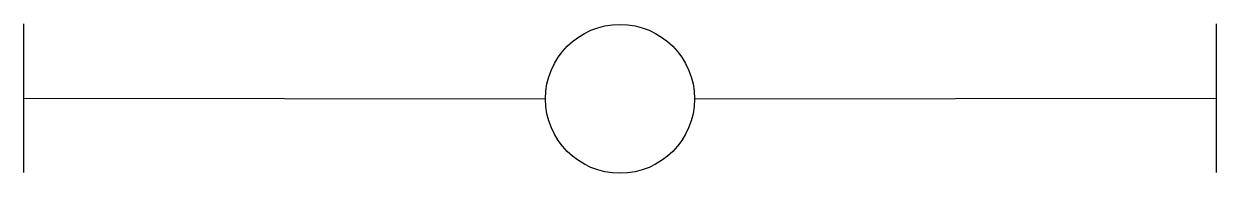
# Model space of a CAD drawing. Header units: inches. Extents: x 0 to 96, y -0.1 to 12.
import ezdxf

# ---------------------------------------------------------------- set-up
doc = ezdxf.new("R2010")
doc.units = ezdxf.units.IN
doc.header["$LTSCALE"] = 30
doc.header["$MEASUREMENT"] = 0

# ---------------------------------------------------------------- blocks, each defined once
blk = doc.blocks.new('J-B7')
blk.add_circle((48, 5.945), 6)
blk = doc.blocks.new('F-L7')
for p, q in [((0, 0), (0, 12)), ((96, 12), (96, 0)), ((0, 6), (42, 5.945)), ((54, 5.945), (96, 6))]:
    blk.add_line(p, q)

msp = doc.modelspace()

# ---------------------------------------------------------------- block references
for name in ['F-L7', 'J-B7']:
    msp.add_blockref(name, (0, 0))

doc.saveas('drawing.dxf')
